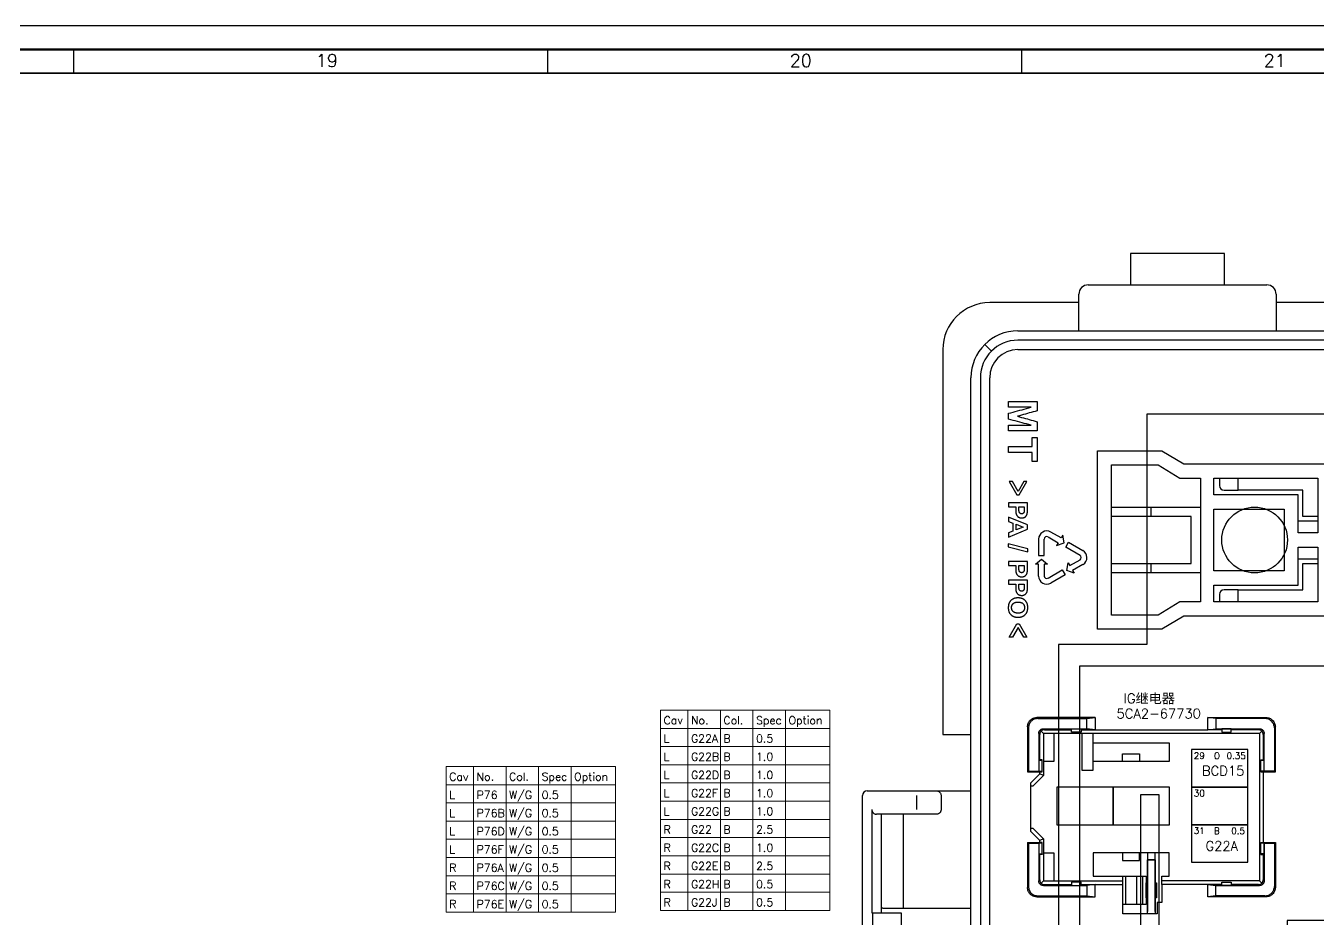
# Model space of a CAD drawing. Header units: millimetres. Extents: x 6 to 3615, y 6 to 858.
# Drawn here: x 1838 to 2113.9, y 666.7 to 857.5 of the extents above; entities that cross this region are included whole.
import ezdxf

# ---------------------------------------------------------------- set-up
doc = ezdxf.new("R2010")
doc.units = ezdxf.units.MM
doc.styles.add('Simplex_Style', font='simplex_.ttf')

msp = doc.modelspace()

# ---------------------------------------------------------------- linework, layer by layer
at = {"color": 0, "linetype": 'Continuous', "lineweight": 30, "flags": 128}
for points in [[(3615.15, 857.52), (1208.83, 857.52)], [(1848.27, 847.4), (1848.27, 852.46)], [(1949.46, 847.4), (1949.46, 852.46)], [(2050.65, 847.4), (2050.65, 852.46)], [(31.89, 847.4), (3610.09, 847.4)], [(3610.09, 847.43), (1234.13, 847.43)], [(3610.09, 847.43), (1234.13, 847.43)], [(2093.93, 802.21), (2093.93, 808.92), (2073.89, 808.92), (2073.89, 802.21)], [(2064.86, 802.21), (2102.96, 802.21)], [(2062.86, 798.4), (2043.82, 798.4)], [(2062.86, 792.39), (2062.86, 800.2)], [(2104.96, 800.2), (2104.96, 792.39)], [(2389.63, 798.4), (2104.96, 798.4)], [(2049.83, 792.39), (2484.85, 792.39)], [(2042.74, 789.45), (2044.16, 788.03)], [(2484.85, 790.38), (2049.83, 790.38)], [(2033.79, 788.38), (2033.79, 706.18), (2039.8, 706.18)], [(2049.83, 788.38), (2484.85, 788.38)], [(2039.8, 500.24), (2039.8, 782.36)], [(2041.81, 782.36), (2041.81, 500.17)], [(2043.82, 500.17), (2043.82, 782.36)], [(2047.84, 777.26), (2048.45, 777.26), (2049.06, 777.26), (2049.67, 777.26), (2050.28, 777.26), (2050.89, 777.26), (2051.5, 777.26), (2052.11, 777.26), (2052.72, 777.26), (2053.33, 777.26), (2053.94, 777.26)], [(2047.84, 776.05), (2047.84, 776.17), (2047.84, 776.29), (2047.84, 776.41), (2047.84, 776.53), (2047.84, 776.65), (2047.84, 776.78), (2047.84, 776.9), (2047.84, 777.02), (2047.84, 777.14), (2047.84, 777.26)], [(2052.64, 776.05), (2052.16, 776.05), (2051.68, 776.05), (2051.2, 776.05), (2050.72, 776.05), (2050.24, 776.05), (2049.76, 776.05), (2049.28, 776.05), (2048.8, 776.05), (2048.32, 776.05), (2047.84, 776.05)], [(2047.84, 774.77), (2048.32, 774.9), (2048.8, 775.03), (2049.28, 775.16), (2049.76, 775.28), (2050.24, 775.41), (2050.72, 775.54), (2051.2, 775.67), (2051.68, 775.79), (2052.16, 775.92), (2052.64, 776.05)], [(2053.94, 777.26), (2053.94, 777.07), (2053.94, 776.87), (2053.94, 776.67), (2053.94, 776.48), (2053.94, 776.28), (2053.94, 776.09), (2053.94, 775.89), (2053.94, 775.7), (2053.94, 775.51), (2053.94, 775.31)], [(2047.84, 773.52), (2047.84, 773.64), (2047.84, 773.77), (2047.84, 773.9), (2047.84, 774.02), (2047.84, 774.15), (2047.84, 774.27), (2047.84, 774.4), (2047.84, 774.52), (2047.84, 774.65), (2047.84, 774.77)], [(2052.64, 772.24), (2052.16, 772.37), (2051.68, 772.49), (2051.2, 772.62), (2050.72, 772.75), (2050.24, 772.88), (2049.76, 773.01), (2049.28, 773.14), (2048.8, 773.26), (2048.32, 773.39), (2047.84, 773.52)], [(2053.94, 775.31), (2053.52, 775.19), (2053.1, 775.08), (2052.69, 774.96), (2052.27, 774.84), (2051.86, 774.72), (2051.44, 774.61), (2051.03, 774.49), (2050.61, 774.37), (2050.2, 774.26), (2049.78, 774.14)], [(2049.78, 774.14), (2050.2, 774.02), (2050.61, 773.91), (2051.03, 773.79), (2051.44, 773.68), (2051.86, 773.56), (2052.27, 773.45), (2052.69, 773.33), (2053.1, 773.21), (2053.52, 773.1), (2053.94, 772.98)], [(2053.94, 772.98), (2053.94, 772.79), (2053.94, 772.59), (2053.94, 772.4), (2053.94, 772.2), (2053.94, 772.01), (2053.94, 771.81), (2053.94, 771.61), (2053.94, 771.42), (2053.94, 771.22), (2053.94, 771.03)], [(2058.48, 592.42), (2063.09, 592.42), (2063.09, 720.81), (2411.11, 720.81), (2411.11, 725.42), (2123.38, 725.42), (2123.38, 770.02), (2388.28, 770.02), (2388.28, 774.62), (2077.37, 774.62), (2077.37, 725.42), (2058.48, 725.42), (2058.48, 592.42)], [(2047.84, 772.24), (2048.32, 772.24), (2048.8, 772.24), (2049.28, 772.24), (2049.76, 772.24), (2050.24, 772.24), (2050.72, 772.24), (2051.2, 772.24), (2051.68, 772.24), (2052.16, 772.24), (2052.64, 772.24)], [(2047.84, 771.03), (2047.84, 771.15), (2047.84, 771.27), (2047.84, 771.39), (2047.84, 771.51), (2047.84, 771.63), (2047.84, 771.75), (2047.84, 771.88), (2047.84, 771.99), (2047.84, 772.12), (2047.84, 772.24)], [(2053.94, 771.03), (2053.33, 771.03), (2052.72, 771.03), (2052.11, 771.03), (2051.5, 771.03), (2050.89, 771.03), (2050.28, 771.03), (2049.67, 771.03), (2049.06, 771.03), (2048.45, 771.03), (2047.84, 771.03)], [(2047.84, 767.68), (2048.35, 767.68), (2048.85, 767.68), (2049.36, 767.68), (2049.87, 767.68), (2050.37, 767.68), (2050.88, 767.68), (2051.39, 767.68), (2051.89, 767.68), (2052.4, 767.68), (2052.91, 767.68)], [(2047.84, 766.38), (2047.84, 766.51), (2047.84, 766.64), (2047.84, 766.77), (2047.84, 766.9), (2047.84, 767.03), (2047.84, 767.16), (2047.84, 767.29), (2047.84, 767.42), (2047.84, 767.55), (2047.84, 767.68)], [(2052.91, 767.68), (2052.91, 767.87), (2052.91, 768.06), (2052.91, 768.26), (2052.91, 768.45), (2052.91, 768.64), (2052.91, 768.83), (2052.91, 769.02), (2052.91, 769.21), (2052.91, 769.4), (2052.91, 769.59)], [(2052.91, 769.59), (2053.01, 769.59), (2053.11, 769.59), (2053.21, 769.59), (2053.32, 769.59), (2053.42, 769.59), (2053.52, 769.59), (2053.63, 769.59), (2053.73, 769.59), (2053.83, 769.59), (2053.94, 769.59)], [(2053.94, 769.59), (2053.94, 769.08), (2053.94, 768.57), (2053.94, 768.06), (2053.94, 767.54), (2053.94, 767.03), (2053.94, 766.52), (2053.94, 766.01), (2053.94, 765.49), (2053.94, 764.98), (2053.94, 764.47)], [(2052.91, 766.38), (2052.4, 766.38), (2051.89, 766.38), (2051.39, 766.38), (2050.88, 766.38), (2050.37, 766.38), (2049.87, 766.38), (2049.36, 766.38), (2048.85, 766.38), (2048.35, 766.38), (2047.84, 766.38)], [(2052.91, 764.47), (2052.91, 764.66), (2052.91, 764.85), (2052.91, 765.04), (2052.91, 765.23), (2052.91, 765.42), (2052.91, 765.61), (2052.91, 765.8), (2052.91, 765.99), (2052.91, 766.18), (2052.91, 766.38)], [(2053.94, 764.47), (2053.83, 764.47), (2053.73, 764.47), (2053.63, 764.47), (2053.52, 764.47), (2053.42, 764.47), (2053.32, 764.47), (2053.21, 764.47), (2053.11, 764.47), (2053.01, 764.47), (2052.91, 764.47)], [(2080.59, 728.67), (2066.8, 728.67), (2066.8, 766.76), (2080.59, 766.76), (2085.27, 763.96), (2116.91, 763.96), (2116.91, 731.48), (2085.27, 731.48), (2080.59, 728.67)], [(2079.76, 731.68), (2069.8, 731.68), (2069.8, 763.76), (2079.76, 763.76), (2084.44, 760.95), (2088.85, 760.95), (2088.85, 734.49), (2084.44, 734.49), (2079.76, 731.68)], [(2047.96, 760.21), (2049.61, 757.34), (2050.11, 757.34), (2051.77, 760.21), (2051.08, 760.21), (2049.86, 758.1), (2048.65, 760.21), (2047.96, 760.21)], [(2091.65, 757.34), (2091.65, 760.95), (2113.91, 760.95), (2113.91, 749.22), (2109.7, 749.22), (2109.7, 757.34), (2091.65, 757.34)], [(2092.86, 760.95), (2092.86, 759.35)], [(2113.91, 752.73), (2110.7, 752.73), (2110.7, 758.34), (2096.87, 758.34), (2096.87, 760.95)], [(2093.86, 758.34), (2096.87, 758.34)], [(2051.87, 755.68), (2047.84, 755.68), (2047.84, 754.82), (2049.36, 754.82), (2049.36, 754.26)], [(2049.36, 754.26), (2049.36, 754.23), (2049.36, 754.2), (2049.36, 754.17), (2049.36, 754.15), (2049.36, 754.12), (2049.36, 754.09), (2049.36, 754.06), (2049.36, 754.03), (2049.37, 754), (2049.37, 753.97), (2049.37, 753.94), (2049.37, 753.91), (2049.37, 753.88), (2049.37, 753.85), (2049.37, 753.82), (2049.38, 753.79), (2049.38, 753.76), (2049.38, 753.73), (2049.38, 753.7), (2049.38, 753.67), (2049.39, 753.64), (2049.39, 753.61), (2049.39, 753.58), (2049.4, 753.55), (2049.4, 753.52), (2049.4, 753.49), (2049.41, 753.46), (2049.41, 753.43), (2049.42, 753.4), (2049.42, 753.37)], [(2049.42, 753.37), (2049.42, 753.36), (2049.43, 753.34), (2049.43, 753.33), (2049.43, 753.32), (2049.44, 753.3), (2049.44, 753.29), (2049.44, 753.28), (2049.45, 753.27), (2049.45, 753.26), (2049.46, 753.24), (2049.46, 753.23), (2049.46, 753.22), (2049.47, 753.21), (2049.47, 753.19), (2049.48, 753.18), (2049.48, 753.17), (2049.49, 753.16), (2049.49, 753.14), (2049.5, 753.13), (2049.5, 753.12), (2049.51, 753.1), (2049.52, 753.08), (2049.53, 753.06), (2049.54, 753.04), (2049.55, 753.02), (2049.57, 753), (2049.58, 752.98), (2049.59, 752.96), (2049.6, 752.94), (2049.61, 752.92)], [(2050.11, 753.67), (2050.1, 753.7), (2050.09, 753.73), (2050.09, 753.76), (2050.08, 753.78), (2050.08, 753.81), (2050.07, 753.84), (2050.07, 753.87), (2050.07, 753.9), (2050.06, 753.93), (2050.06, 753.96), (2050.06, 753.98), (2050.06, 754.01), (2050.05, 754.04), (2050.05, 754.07), (2050.05, 754.1), (2050.05, 754.13), (2050.05, 754.16), (2050.05, 754.19), (2050.05, 754.22), (2050.05, 754.24), (2050.05, 754.3), (2050.05, 754.36), (2050.05, 754.42), (2050.05, 754.48), (2050.05, 754.53), (2050.05, 754.59), (2050.05, 754.65), (2050.05, 754.71), (2050.05, 754.77), (2050.05, 754.82)], [(2050.05, 754.82), (2051.19, 754.82), (2051.19, 754.41)], [(2050.31, 753.4), (2050.28, 753.42), (2050.26, 753.45), (2050.23, 753.47), (2050.21, 753.49), (2050.19, 753.52), (2050.17, 753.55), (2050.15, 753.58), (2050.14, 753.61), (2050.12, 753.64), (2050.11, 753.67)], [(2051.16, 753.79), (2051.16, 753.76), (2051.15, 753.73), (2051.14, 753.71), (2051.14, 753.68), (2051.12, 753.65), (2051.11, 753.63), (2051.1, 753.6), (2051.09, 753.58), (2051.08, 753.55), (2051.06, 753.53), (2051.04, 753.51), (2051.02, 753.48), (2051.01, 753.46), (2050.98, 753.44), (2050.96, 753.42), (2050.94, 753.41), (2050.92, 753.39), (2050.9, 753.38), (2050.87, 753.36), (2050.85, 753.35), (2050.79, 753.33), (2050.74, 753.32), (2050.68, 753.31), (2050.63, 753.3), (2050.57, 753.3), (2050.52, 753.32), (2050.46, 753.33), (2050.41, 753.35), (2050.36, 753.37), (2050.31, 753.4)], [(2051.19, 754.41), (2051.19, 754.39), (2051.19, 754.36), (2051.19, 754.34), (2051.19, 754.32), (2051.19, 754.29), (2051.19, 754.27), (2051.19, 754.24), (2051.19, 754.22), (2051.19, 754.2), (2051.19, 754.17), (2051.19, 754.16), (2051.19, 754.14), (2051.19, 754.12), (2051.19, 754.1), (2051.18, 754.08), (2051.18, 754.06), (2051.18, 754.04), (2051.18, 754.02), (2051.18, 754), (2051.18, 753.98), (2051.18, 753.96), (2051.18, 753.94), (2051.18, 753.92), (2051.18, 753.9), (2051.17, 753.89), (2051.17, 753.86), (2051.17, 753.85), (2051.17, 753.83), (2051.17, 753.81), (2051.16, 753.79)], [(2051.81, 753.28), (2051.82, 753.31), (2051.82, 753.34), (2051.83, 753.37), (2051.83, 753.4), (2051.84, 753.43), (2051.84, 753.46), (2051.84, 753.49), (2051.85, 753.52), (2051.85, 753.55), (2051.85, 753.58), (2051.85, 753.61), (2051.85, 753.64), (2051.86, 753.67), (2051.86, 753.7), (2051.86, 753.73), (2051.86, 753.76), (2051.86, 753.79), (2051.86, 753.82), (2051.86, 753.85), (2051.86, 753.88), (2051.87, 753.94), (2051.87, 754), (2051.87, 754.06), (2051.87, 754.12), (2051.87, 754.18), (2051.87, 754.24), (2051.87, 754.3), (2051.87, 754.36), (2051.87, 754.42), (2051.87, 754.48), (2051.87, 754.6), (2051.87, 754.72), (2051.87, 754.84), (2051.87, 754.96), (2051.87, 755.08), (2051.87, 755.2), (2051.87, 755.32), (2051.87, 755.44), (2051.87, 755.56), (2051.87, 755.68)], [(2069.8, 754.73), (2088.85, 754.73)], [(2078.32, 752.73), (2078.32, 754.73)], [(2091.65, 741.1), (2091.65, 754.33), (2106.69, 754.33), (2106.69, 741.1), (2091.65, 741.1)], [(2047.84, 749.25), (2047.84, 748.31), (2051.87, 750.02), (2051.87, 750.93), (2047.84, 752.59), (2047.84, 751.67), (2048.76, 751.32), (2048.76, 749.62), (2047.84, 749.25)], [(2050.93, 750.48), (2049.44, 749.9), (2049.44, 751.06), (2050.93, 750.48)], [(2049.61, 752.92), (2049.64, 752.88), (2049.68, 752.84), (2049.71, 752.79), (2049.75, 752.76), (2049.79, 752.72), (2049.83, 752.68), (2049.87, 752.65), (2049.92, 752.62), (2049.96, 752.59), (2050.01, 752.56)], [(2050.01, 752.56), (2050.08, 752.53), (2050.14, 752.5), (2050.21, 752.47), (2050.29, 752.46), (2050.36, 752.44), (2050.43, 752.43), (2050.51, 752.42), (2050.58, 752.42), (2050.65, 752.42), (2050.73, 752.42), (2050.8, 752.43), (2050.88, 752.44), (2050.95, 752.45), (2051.02, 752.47), (2051.09, 752.49), (2051.16, 752.52), (2051.23, 752.55), (2051.29, 752.58), (2051.36, 752.62), (2051.42, 752.67)], [(2051.42, 752.67), (2051.47, 752.71), (2051.53, 752.77), (2051.58, 752.82), (2051.62, 752.88), (2051.66, 752.94), (2051.7, 753.01), (2051.74, 753.07), (2051.77, 753.14), (2051.79, 753.21), (2051.81, 753.28)], [(2069.8, 742.71), (2086.84, 742.71), (2086.84, 752.73), (2069.8, 752.73)], [(2113.91, 751.73), (2109.7, 751.73)], [(2054.26, 747.91), (2054.26, 744.4), (2055.46, 744.4), (2055.46, 747.91)], [(2056.26, 748.38), (2058.44, 747.11), (2058.1, 746.52), (2059.68, 747.1), (2059.39, 748.76), (2059.05, 748.16), (2056.86, 749.42)], [(2047.78, 746.86), (2047.78, 746.26), (2051.94, 745.19), (2051.94, 745.81), (2047.78, 746.86)], [(2063.1, 744.42), (2060.05, 746.18), (2060.66, 747.23), (2063.71, 745.47)], [(2091.65, 734.49), (2091.65, 738.1), (2109.7, 738.1), (2109.7, 746.21), (2113.91, 746.21), (2113.91, 734.49), (2091.65, 734.49)], [(2051.87, 743.11), (2047.84, 743.11), (2047.84, 742.25), (2049.36, 742.25), (2049.36, 741.69)], [(2051.81, 740.71), (2051.82, 740.74), (2051.82, 740.77), (2051.83, 740.8), (2051.83, 740.83), (2051.84, 740.86), (2051.84, 740.89), (2051.84, 740.92), (2051.85, 740.95), (2051.85, 740.98), (2051.85, 741.01), (2051.85, 741.04), (2051.85, 741.07), (2051.86, 741.1), (2051.86, 741.12), (2051.86, 741.16), (2051.86, 741.18), (2051.86, 741.22), (2051.86, 741.24), (2051.86, 741.28), (2051.86, 741.3), (2051.87, 741.37), (2051.87, 741.43), (2051.87, 741.49), (2051.87, 741.55), (2051.87, 741.61), (2051.87, 741.67), (2051.87, 741.73), (2051.87, 741.79), (2051.87, 741.85), (2051.87, 741.91), (2051.87, 742.03), (2051.87, 742.15), (2051.87, 742.27), (2051.87, 742.39), (2051.87, 742.51), (2051.87, 742.63), (2051.87, 742.75), (2051.87, 742.87), (2051.87, 742.99), (2051.87, 743.11)], [(2054.26, 740.02), (2054.26, 742.54), (2053.57, 742.54), (2054.86, 743.62), (2056.15, 742.54), (2055.46, 742.54), (2055.46, 740.02)], [(2063.71, 742.46), (2061.52, 741.2), (2061.86, 740.6), (2060.28, 741.18), (2060.58, 742.84), (2060.92, 742.24), (2063.1, 743.51)], [(2078.32, 740.7), (2078.32, 742.71)], [(2096.87, 734.49), (2096.87, 737.09), (2110.7, 737.09), (2110.7, 742.71), (2113.91, 742.71)], [(2109.7, 743.71), (2113.91, 743.71)], [(2049.36, 741.69), (2049.36, 741.66), (2049.36, 741.63), (2049.36, 741.6), (2049.36, 741.57), (2049.36, 741.54), (2049.36, 741.52), (2049.36, 741.49), (2049.36, 741.46), (2049.37, 741.43), (2049.37, 741.4), (2049.37, 741.37), (2049.37, 741.34), (2049.37, 741.31), (2049.37, 741.28), (2049.37, 741.25), (2049.38, 741.22), (2049.38, 741.19), (2049.38, 741.16), (2049.38, 741.13), (2049.38, 741.1), (2049.39, 741.07), (2049.39, 741.04), (2049.39, 741.01), (2049.4, 740.98), (2049.4, 740.95), (2049.4, 740.92), (2049.41, 740.89), (2049.41, 740.86), (2049.42, 740.83), (2049.42, 740.8)], [(2049.42, 740.8), (2049.42, 740.78), (2049.43, 740.77), (2049.43, 740.76), (2049.43, 740.75), (2049.44, 740.73), (2049.44, 740.72), (2049.44, 740.71), (2049.45, 740.7), (2049.45, 740.68), (2049.46, 740.67), (2049.46, 740.66), (2049.46, 740.65), (2049.47, 740.63), (2049.47, 740.62), (2049.48, 740.61), (2049.48, 740.6), (2049.49, 740.58), (2049.49, 740.57), (2049.5, 740.56), (2049.5, 740.55), (2049.51, 740.53), (2049.52, 740.51), (2049.53, 740.49), (2049.54, 740.47), (2049.55, 740.45), (2049.57, 740.43), (2049.58, 740.41), (2049.59, 740.39), (2049.6, 740.37), (2049.61, 740.35)], [(2049.61, 740.35), (2049.64, 740.31), (2049.68, 740.27), (2049.71, 740.22), (2049.75, 740.18), (2049.79, 740.15), (2049.83, 740.11), (2049.87, 740.08), (2049.92, 740.05), (2049.96, 740.02), (2050.01, 739.99)], [(2050.01, 739.99), (2050.08, 739.96), (2050.14, 739.93), (2050.21, 739.9), (2050.29, 739.88), (2050.36, 739.87), (2050.43, 739.86), (2050.51, 739.85), (2050.58, 739.85), (2050.65, 739.85), (2050.73, 739.85), (2050.8, 739.85), (2050.88, 739.86), (2050.95, 739.88), (2051.02, 739.9), (2051.09, 739.92), (2051.16, 739.94), (2051.23, 739.97), (2051.29, 740.01), (2051.36, 740.05), (2051.42, 740.09)], [(2050.11, 741.1), (2050.1, 741.13), (2050.09, 741.16), (2050.09, 741.18), (2050.08, 741.21), (2050.08, 741.24), (2050.07, 741.27), (2050.07, 741.3), (2050.07, 741.33), (2050.06, 741.35), (2050.06, 741.38), (2050.06, 741.41), (2050.06, 741.44), (2050.05, 741.47), (2050.05, 741.5), (2050.05, 741.53), (2050.05, 741.56), (2050.05, 741.59), (2050.05, 741.61), (2050.05, 741.64), (2050.05, 741.67), (2050.05, 741.73), (2050.05, 741.79), (2050.05, 741.85), (2050.05, 741.9), (2050.05, 741.96), (2050.05, 742.02), (2050.05, 742.08), (2050.05, 742.14), (2050.05, 742.19), (2050.05, 742.25)], [(2050.05, 742.25), (2051.19, 742.25), (2051.19, 741.84)], [(2050.31, 740.83), (2050.28, 740.85), (2050.26, 740.88), (2050.23, 740.9), (2050.21, 740.92), (2050.19, 740.95), (2050.17, 740.98), (2050.15, 741.01), (2050.14, 741.04), (2050.12, 741.07), (2050.11, 741.1)], [(2051.16, 741.22), (2051.16, 741.19), (2051.15, 741.16), (2051.14, 741.13), (2051.14, 741.11), (2051.12, 741.08), (2051.11, 741.05), (2051.1, 741.03), (2051.09, 741.01), (2051.08, 740.98), (2051.06, 740.96), (2051.04, 740.93), (2051.02, 740.91), (2051.01, 740.89), (2050.98, 740.87), (2050.96, 740.85), (2050.94, 740.84), (2050.92, 740.82), (2050.9, 740.8), (2050.87, 740.79), (2050.85, 740.78), (2050.79, 740.76), (2050.74, 740.74), (2050.68, 740.73), (2050.63, 740.73), (2050.57, 740.73), (2050.52, 740.74), (2050.46, 740.76), (2050.41, 740.78), (2050.36, 740.8), (2050.31, 740.83)], [(2051.19, 741.84), (2051.19, 741.81), (2051.19, 741.79), (2051.19, 741.77), (2051.19, 741.74), (2051.19, 741.72), (2051.19, 741.7), (2051.19, 741.67), (2051.19, 741.65), (2051.19, 741.63), (2051.19, 741.6), (2051.19, 741.58), (2051.19, 741.57), (2051.19, 741.54), (2051.19, 741.53), (2051.18, 741.51), (2051.18, 741.49), (2051.18, 741.47), (2051.18, 741.45), (2051.18, 741.43), (2051.18, 741.41), (2051.18, 741.39), (2051.18, 741.37), (2051.18, 741.35), (2051.18, 741.33), (2051.17, 741.31), (2051.17, 741.29), (2051.17, 741.27), (2051.17, 741.26), (2051.17, 741.23), (2051.16, 741.22)], [(2051.42, 740.09), (2051.47, 740.14), (2051.53, 740.2), (2051.58, 740.25), (2051.62, 740.31), (2051.66, 740.37), (2051.7, 740.43), (2051.74, 740.5), (2051.77, 740.57), (2051.79, 740.64), (2051.81, 740.71)], [(2056.26, 739.56), (2059.3, 741.32), (2059.91, 740.27), (2056.86, 738.51)], [(2088.85, 740.7), (2069.8, 740.7)], [(2051.87, 739.14), (2047.84, 739.14), (2047.84, 738.28), (2049.36, 738.28), (2049.36, 737.72)], [(2049.36, 737.72), (2049.36, 737.69), (2049.36, 737.66), (2049.36, 737.63), (2049.36, 737.6), (2049.36, 737.57), (2049.36, 737.54), (2049.36, 737.52), (2049.36, 737.48), (2049.37, 737.46), (2049.37, 737.43), (2049.37, 737.4), (2049.37, 737.37), (2049.37, 737.34), (2049.37, 737.31), (2049.37, 737.28), (2049.38, 737.25), (2049.38, 737.22), (2049.38, 737.19), (2049.38, 737.16), (2049.38, 737.12), (2049.39, 737.1), (2049.39, 737.07), (2049.39, 737.04), (2049.4, 737.01), (2049.4, 736.98), (2049.4, 736.95), (2049.41, 736.92), (2049.41, 736.89), (2049.42, 736.86), (2049.42, 736.83)], [(2049.42, 736.83), (2049.42, 736.81), (2049.43, 736.8), (2049.43, 736.79), (2049.43, 736.78), (2049.44, 736.76), (2049.44, 736.75), (2049.44, 736.74), (2049.45, 736.72), (2049.45, 736.71), (2049.46, 736.7), (2049.46, 736.69), (2049.46, 736.67), (2049.47, 736.66), (2049.47, 736.65), (2049.48, 736.64), (2049.48, 736.62), (2049.49, 736.61), (2049.49, 736.6), (2049.5, 736.59), (2049.5, 736.58), (2049.51, 736.56), (2049.52, 736.54), (2049.53, 736.52), (2049.54, 736.49), (2049.55, 736.48), (2049.57, 736.46), (2049.58, 736.44), (2049.59, 736.42), (2049.6, 736.4), (2049.61, 736.38)], [(2050.11, 737.13), (2050.1, 737.16), (2050.09, 737.18), (2050.09, 737.21), (2050.08, 737.24), (2050.08, 737.27), (2050.07, 737.3), (2050.07, 737.33), (2050.07, 737.35), (2050.06, 737.38), (2050.06, 737.41), (2050.06, 737.44), (2050.06, 737.47), (2050.05, 737.5), (2050.05, 737.53), (2050.05, 737.56), (2050.05, 737.59), (2050.05, 737.61), (2050.05, 737.64), (2050.05, 737.67), (2050.05, 737.7), (2050.05, 737.76), (2050.05, 737.82), (2050.05, 737.88), (2050.05, 737.93), (2050.05, 737.99), (2050.05, 738.05), (2050.05, 738.11), (2050.05, 738.16), (2050.05, 738.22), (2050.05, 738.28)], [(2050.05, 738.28), (2051.19, 738.28), (2051.19, 737.86)], [(2050.31, 736.86), (2050.28, 736.88), (2050.26, 736.9), (2050.23, 736.93), (2050.21, 736.95), (2050.19, 736.98), (2050.17, 737.01), (2050.15, 737.04), (2050.14, 737.07), (2050.12, 737.1), (2050.11, 737.13)], [(2051.16, 737.24), (2051.16, 737.22), (2051.15, 737.19), (2051.14, 737.16), (2051.14, 737.14), (2051.12, 737.11), (2051.11, 737.08), (2051.1, 737.06), (2051.09, 737.03), (2051.08, 737.01), (2051.06, 736.99), (2051.04, 736.96), (2051.02, 736.94), (2051.01, 736.92), (2050.98, 736.9), (2050.96, 736.88), (2050.94, 736.86), (2050.92, 736.85), (2050.9, 736.83), (2050.87, 736.82), (2050.85, 736.81), (2050.79, 736.79), (2050.74, 736.77), (2050.68, 736.76), (2050.63, 736.76), (2050.57, 736.76), (2050.52, 736.77), (2050.46, 736.78), (2050.41, 736.8), (2050.36, 736.83), (2050.31, 736.86)], [(2051.19, 737.86), (2051.19, 737.84), (2051.19, 737.82), (2051.19, 737.79), (2051.19, 737.77), (2051.19, 737.75), (2051.19, 737.72), (2051.19, 737.7), (2051.19, 737.68), (2051.19, 737.66), (2051.19, 737.63), (2051.19, 737.61), (2051.19, 737.59), (2051.19, 737.57), (2051.19, 737.55), (2051.18, 737.54), (2051.18, 737.52), (2051.18, 737.5), (2051.18, 737.48), (2051.18, 737.46), (2051.18, 737.44), (2051.18, 737.42), (2051.18, 737.4), (2051.18, 737.38), (2051.18, 737.36), (2051.17, 737.34), (2051.17, 737.32), (2051.17, 737.3), (2051.17, 737.28), (2051.17, 737.26), (2051.16, 737.24)], [(2051.81, 736.74), (2051.82, 736.77), (2051.82, 736.79), (2051.83, 736.83), (2051.83, 736.85), (2051.84, 736.89), (2051.84, 736.91), (2051.84, 736.95), (2051.85, 736.97), (2051.85, 737.01), (2051.85, 737.03), (2051.85, 737.07), (2051.85, 737.09), (2051.86, 737.12), (2051.86, 737.15), (2051.86, 737.18), (2051.86, 737.21), (2051.86, 737.24), (2051.86, 737.27), (2051.86, 737.3), (2051.86, 737.33), (2051.87, 737.4), (2051.87, 737.46), (2051.87, 737.52), (2051.87, 737.58), (2051.87, 737.64), (2051.87, 737.7), (2051.87, 737.76), (2051.87, 737.82), (2051.87, 737.88), (2051.87, 737.94), (2051.87, 738.06), (2051.87, 738.18), (2051.87, 738.3), (2051.87, 738.42), (2051.87, 738.54), (2051.87, 738.66), (2051.87, 738.78), (2051.87, 738.9), (2051.87, 739.02), (2051.87, 739.14)], [(2096.87, 737.09), (2093.86, 737.09)], [(2048.32, 734.78), (2048.27, 734.72), (2048.21, 734.66), (2048.16, 734.59), (2048.12, 734.53), (2048.07, 734.46), (2048.03, 734.39), (2047.99, 734.31), (2047.96, 734.24), (2047.93, 734.16), (2047.9, 734.09), (2047.88, 734.01), (2047.85, 733.93), (2047.83, 733.85), (2047.82, 733.77), (2047.8, 733.69), (2047.79, 733.6), (2047.79, 733.52), (2047.78, 733.44), (2047.78, 733.36), (2047.78, 733.28), (2047.78, 733.2), (2047.78, 733.11), (2047.78, 733.03), (2047.79, 732.95), (2047.8, 732.87), (2047.82, 732.79), (2047.83, 732.71), (2047.85, 732.63), (2047.87, 732.55), (2047.9, 732.47), (2047.93, 732.39), (2047.96, 732.32), (2047.99, 732.24), (2048.03, 732.17), (2048.07, 732.1), (2048.12, 732.03), (2048.16, 731.96), (2048.22, 731.9), (2048.27, 731.83), (2048.33, 731.77)], [(2050.86, 735.15), (2050.8, 735.18), (2050.74, 735.2), (2050.68, 735.22), (2050.61, 735.24), (2050.55, 735.26), (2050.48, 735.28), (2050.42, 735.29), (2050.35, 735.3), (2050.28, 735.32), (2050.22, 735.32), (2050.15, 735.33), (2050.08, 735.34), (2050.01, 735.34), (2049.95, 735.34), (2049.88, 735.35), (2049.81, 735.35), (2049.74, 735.34), (2049.67, 735.34), (2049.61, 735.34), (2049.54, 735.33), (2049.47, 735.32), (2049.41, 735.31), (2049.34, 735.3), (2049.27, 735.29), (2049.21, 735.27), (2049.14, 735.26), (2049.07, 735.24), (2049.01, 735.22), (2048.95, 735.19), (2048.88, 735.17), (2048.82, 735.14), (2048.76, 735.11), (2048.7, 735.08), (2048.64, 735.04), (2048.59, 735), (2048.53, 734.96), (2048.48, 734.92), (2048.42, 734.88), (2048.37, 734.83), (2048.32, 734.78)], [(2048.33, 731.77), (2048.38, 731.72), (2048.43, 731.67), (2048.49, 731.62), (2048.55, 731.58), (2048.61, 731.54), (2048.68, 731.49), (2048.74, 731.46), (2048.81, 731.42), (2048.87, 731.39), (2048.94, 731.36), (2049.01, 731.34), (2049.08, 731.32), (2049.15, 731.29), (2049.23, 731.28), (2049.3, 731.26), (2049.37, 731.25), (2049.45, 731.24), (2049.52, 731.23), (2049.59, 731.22), (2049.67, 731.22), (2049.74, 731.21), (2049.82, 731.21), (2049.89, 731.21), (2049.96, 731.21), (2050.03, 731.21), (2050.11, 731.22), (2050.18, 731.23), (2050.26, 731.23), (2050.33, 731.25), (2050.4, 731.26), (2050.48, 731.28), (2050.55, 731.29), (2050.62, 731.32), (2050.69, 731.34), (2050.76, 731.36), (2050.83, 731.39), (2050.9, 731.42), (2050.96, 731.46), (2051.03, 731.49), (2051.09, 731.53), (2051.15, 731.57), (2051.21, 731.62), (2051.27, 731.66), (2051.33, 731.71), (2051.38, 731.77), (2051.43, 731.82), (2051.48, 731.88), (2051.53, 731.93), (2051.57, 731.99), (2051.61, 732.05), (2051.65, 732.12), (2051.69, 732.18), (2051.72, 732.25), (2051.75, 732.32), (2051.78, 732.38), (2051.81, 732.45), (2051.83, 732.52), (2051.85, 732.59), (2051.87, 732.67), (2051.89, 732.74), (2051.9, 732.81), (2051.91, 732.88), (2051.92, 732.96), (2051.93, 733.03), (2051.93, 733.1), (2051.94, 733.18), (2051.94, 733.25), (2051.94, 733.33), (2051.94, 733.4), (2051.93, 733.48), (2051.93, 733.55), (2051.92, 733.62), (2051.91, 733.7), (2051.9, 733.77), (2051.89, 733.84), (2051.87, 733.92), (2051.85, 733.99), (2051.83, 734.06), (2051.81, 734.13), (2051.78, 734.2)], [(2048.82, 732.43), (2048.78, 732.47), (2048.75, 732.5), (2048.72, 732.54), (2048.68, 732.58), (2048.65, 732.62), (2048.63, 732.67), (2048.6, 732.71), (2048.58, 732.76), (2048.56, 732.81), (2048.54, 732.85), (2048.52, 732.9), (2048.51, 732.95), (2048.5, 733), (2048.49, 733.05), (2048.48, 733.1), (2048.48, 733.16), (2048.47, 733.21), (2048.47, 733.26), (2048.47, 733.31), (2048.47, 733.36), (2048.48, 733.41), (2048.48, 733.46), (2048.49, 733.52), (2048.5, 733.57), (2048.52, 733.61), (2048.53, 733.66), (2048.55, 733.71), (2048.57, 733.76), (2048.59, 733.81), (2048.61, 733.85), (2048.64, 733.9), (2048.67, 733.94), (2048.7, 733.98), (2048.73, 734.03), (2048.77, 734.07), (2048.8, 734.1), (2048.84, 734.14), (2048.88, 734.17), (2048.92, 734.2), (2048.96, 734.23), (2049, 734.26), (2049.05, 734.28), (2049.09, 734.31), (2049.14, 734.33), (2049.19, 734.35), (2049.24, 734.36), (2049.29, 734.38), (2049.34, 734.4), (2049.39, 734.41), (2049.43, 734.42), (2049.48, 734.43), (2049.54, 734.43), (2049.59, 734.44), (2049.64, 734.45), (2049.69, 734.45), (2049.74, 734.45), (2049.79, 734.46), (2049.84, 734.46), (2049.9, 734.46), (2049.95, 734.46), (2050, 734.45), (2050.05, 734.45), (2050.1, 734.45), (2050.15, 734.44), (2050.2, 734.43), (2050.25, 734.43), (2050.3, 734.42), (2050.35, 734.41), (2050.4, 734.4), (2050.45, 734.38), (2050.5, 734.36), (2050.55, 734.35), (2050.6, 734.33), (2050.65, 734.3), (2050.69, 734.28), (2050.74, 734.26), (2050.78, 734.23), (2050.82, 734.2), (2050.86, 734.17), (2050.9, 734.13), (2050.94, 734.09), (2050.97, 734.06), (2051.01, 734.02), (2051.04, 733.97), (2051.07, 733.93), (2051.09, 733.89), (2051.12, 733.84), (2051.14, 733.8), (2051.16, 733.75), (2051.18, 733.7), (2051.2, 733.65), (2051.21, 733.6), (2051.22, 733.55), (2051.23, 733.5), (2051.23, 733.45), (2051.24, 733.4), (2051.24, 733.35), (2051.24, 733.29), (2051.24, 733.24), (2051.24, 733.19), (2051.24, 733.14), (2051.23, 733.09), (2051.23, 733.04), (2051.22, 732.98), (2051.21, 732.93), (2051.19, 732.88), (2051.17, 732.84), (2051.16, 732.79), (2051.14, 732.74), (2051.11, 732.69), (2051.09, 732.65), (2051.06, 732.6), (2051.03, 732.56), (2051, 732.52), (2050.97, 732.48), (2050.93, 732.45), (2050.89, 732.41), (2050.85, 732.38), (2050.81, 732.34), (2050.77, 732.32), (2050.73, 732.29), (2050.68, 732.26), (2050.64, 732.24), (2050.59, 732.22), (2050.54, 732.2), (2050.49, 732.18), (2050.44, 732.17), (2050.39, 732.16), (2050.34, 732.14), (2050.29, 732.14), (2050.24, 732.12), (2050.19, 732.12), (2050.14, 732.11), (2050.09, 732.11), (2050.03, 732.1), (2049.98, 732.1), (2049.93, 732.1), (2049.88, 732.1), (2049.83, 732.1), (2049.78, 732.1), (2049.73, 732.1), (2049.67, 732.11), (2049.62, 732.11), (2049.57, 732.12), (2049.52, 732.12), (2049.47, 732.13), (2049.42, 732.14), (2049.37, 732.15), (2049.32, 732.16), (2049.27, 732.18), (2049.22, 732.19), (2049.17, 732.21), (2049.12, 732.23), (2049.08, 732.25), (2049.03, 732.28), (2048.99, 732.3), (2048.94, 732.33), (2048.9, 732.36), (2048.86, 732.39), (2048.82, 732.43)], [(2049.61, 736.38), (2049.64, 736.34), (2049.68, 736.29), (2049.71, 736.25), (2049.75, 736.21), (2049.79, 736.18), (2049.83, 736.14), (2049.87, 736.11), (2049.92, 736.08), (2049.96, 736.05), (2050.01, 736.02)], [(2050.01, 736.02), (2050.08, 735.98), (2050.14, 735.96), (2050.21, 735.93), (2050.29, 735.91), (2050.36, 735.9), (2050.43, 735.89), (2050.51, 735.88), (2050.58, 735.88), (2050.65, 735.88), (2050.73, 735.88), (2050.8, 735.88), (2050.88, 735.89), (2050.95, 735.91), (2051.02, 735.92), (2051.09, 735.95), (2051.16, 735.97), (2051.23, 736), (2051.29, 736.04), (2051.36, 736.08), (2051.42, 736.12)], [(2051.78, 734.2), (2051.76, 734.26), (2051.73, 734.33), (2051.69, 734.39), (2051.66, 734.44), (2051.62, 734.5), (2051.59, 734.55), (2051.54, 734.61), (2051.5, 734.66), (2051.46, 734.71), (2051.41, 734.76), (2051.36, 734.81), (2051.32, 734.85), (2051.26, 734.9), (2051.21, 734.94), (2051.16, 734.98), (2051.1, 735.02), (2051.04, 735.05), (2050.99, 735.09), (2050.93, 735.12), (2050.86, 735.15)], [(2051.42, 736.12), (2051.47, 736.17), (2051.53, 736.22), (2051.58, 736.28), (2051.62, 736.34), (2051.66, 736.4), (2051.7, 736.46), (2051.74, 736.53), (2051.77, 736.59), (2051.79, 736.66), (2051.81, 736.74)], [(2092.86, 736.09), (2092.86, 734.49)], [(2048.65, 726.93), (2047.96, 726.93), (2049.61, 729.79), (2050.11, 729.79), (2051.77, 726.93), (2051.08, 726.93), (2049.86, 729.03), (2048.65, 726.93)], [(2051.88, 707.79), (2051.89, 707.99), (2051.92, 708.18), (2051.97, 708.38), (2052.04, 708.56), (2052.12, 708.74), (2052.22, 708.91), (2052.34, 709.07), (2052.47, 709.21), (2052.61, 709.34), (2052.77, 709.46), (2052.94, 709.56), (2053.12, 709.65), (2053.3, 709.71), (2053.5, 709.76), (2053.69, 709.79), (2053.89, 709.8)], [(2054.1, 709.59), (2053.9, 709.58), (2053.71, 709.55), (2053.52, 709.5), (2053.33, 709.43), (2053.15, 709.35), (2052.98, 709.25), (2052.83, 709.13), (2052.68, 709), (2052.55, 708.86), (2052.43, 708.7), (2052.33, 708.53), (2052.24, 708.35), (2052.18, 708.17), (2052.13, 707.97), (2052.1, 707.78), (2052.09, 707.58)], [(2052.47, 709.21), (2052.68, 709)], [(2054.1, 709.59), (2064.56, 709.59), (2066.32, 709.8), (2053.89, 709.8)], [(2063.31, 707.19), (2066.32, 707.19), (2064.56, 707.4), (2064.56, 709.59)], [(2066.32, 709.8), (2066.32, 707.19), (2090.37, 707.19), (2090.37, 709.8)], [(2102.59, 709.59), (2092.13, 709.59), (2090.37, 709.8), (2102.8, 709.8)], [(2092.13, 709.59), (2092.13, 707.4), (2101.41, 707.4)], [(2104.6, 707.58), (2104.59, 707.78), (2104.56, 707.97), (2104.51, 708.17), (2104.45, 708.35), (2104.36, 708.53), (2104.26, 708.7), (2104.14, 708.86), (2104.01, 709), (2103.86, 709.13), (2103.71, 709.25), (2103.54, 709.35), (2103.36, 709.43), (2103.17, 709.5), (2102.98, 709.55), (2102.79, 709.58), (2102.59, 709.59)], [(2102.8, 709.8), (2103, 709.79), (2103.19, 709.76), (2103.39, 709.71), (2103.57, 709.65), (2103.75, 709.56), (2103.92, 709.46), (2104.08, 709.34), (2104.22, 709.21), (2104.35, 709.07), (2104.47, 708.91), (2104.57, 708.74), (2104.65, 708.56), (2104.72, 708.38), (2104.77, 708.18), (2104.8, 707.99), (2104.81, 707.79)], [(2104.22, 709.21), (2104.01, 709)], [(2051.88, 707.79), (2051.88, 698.17), (2054.49, 698.17)], [(2052.09, 707.58), (2052.09, 698.38), (2054.28, 698.38)], [(2054.28, 706.4), (2054.28, 706.5), (2054.3, 706.6), (2054.32, 706.69), (2054.35, 706.78), (2054.4, 706.87), (2054.45, 706.96), (2054.51, 707.04), (2054.57, 707.11), (2054.65, 707.17), (2054.72, 707.23), (2054.81, 707.28), (2054.9, 707.33), (2054.99, 707.36), (2055.09, 707.38), (2055.18, 707.4), (2055.28, 707.4)], [(2054.79, 706.9), (2054.72, 706.82), (2054.66, 706.74), (2054.61, 706.66), (2054.57, 706.57), (2054.53, 706.48), (2054.51, 706.39), (2054.49, 706.29), (2054.49, 706.19)], [(2101.4, 706.39), (2055.29, 706.39), (2054.79, 706.9), (2054.57, 707.11)], [(2055.49, 707.19), (2055.39, 707.19), (2055.3, 707.17), (2055.2, 707.15), (2055.11, 707.11), (2055.02, 707.07), (2054.93, 707.02), (2054.86, 706.96), (2054.79, 706.9)], [(2055.28, 707.4), (2064.56, 707.4)], [(2055.49, 707.19), (2061.3, 707.19)], [(2063.31, 706.69), (2061.3, 706.69), (2061.3, 707.39), (2063.31, 707.39), (2063.31, 706.69)], [(2093.38, 707.19), (2090.37, 707.19), (2092.13, 707.4)], [(2093.38, 707.39), (2093.38, 706.69), (2095.39, 706.69), (2095.39, 707.39), (2093.38, 707.39)], [(2101.2, 707.19), (2095.39, 707.19)], [(2101.9, 706.9), (2101.83, 706.96), (2101.76, 707.02), (2101.67, 707.07), (2101.58, 707.11), (2101.49, 707.15), (2101.39, 707.17), (2101.3, 707.19), (2101.2, 707.19)], [(2102.12, 707.11), (2101.9, 706.9), (2101.4, 706.39), (2101.4, 674.92), (2101.9, 674.41), (2102.12, 674.2)], [(2101.41, 707.4), (2101.51, 707.4), (2101.6, 707.38), (2101.7, 707.36), (2101.79, 707.33), (2101.88, 707.28), (2101.97, 707.23), (2102.04, 707.17), (2102.12, 707.11), (2102.18, 707.04), (2102.24, 706.96), (2102.29, 706.87), (2102.34, 706.78), (2102.37, 706.69), (2102.39, 706.6), (2102.41, 706.5), (2102.41, 706.4)], [(2102.2, 706.19), (2102.2, 706.29), (2102.18, 706.39), (2102.16, 706.48), (2102.12, 706.57), (2102.08, 706.66), (2102.03, 706.74), (2101.97, 706.82), (2101.9, 706.9)], [(2104.6, 707.58), (2104.6, 698.38), (2104.81, 698.17), (2104.81, 707.79)], [(2054.28, 706.4), (2054.28, 698.38), (2054.29, 698.37)], [(2054.29, 700.58), (2054.29, 698.37), (2054.99, 698.34), (2054.99, 700.78), (2054.49, 700.78), (2054.49, 706.19)], [(2055.29, 706.39), (2055.29, 697.45), (2054.49, 697.78), (2054.49, 698.17), (2054.99, 698.17), (2054.99, 698.34)], [(2057.49, 706.39), (2057.49, 700.43), (2055.29, 700.43)], [(2063.51, 706.39), (2063.51, 698.57), (2065.92, 698.57), (2065.92, 706.39)], [(2065.92, 704.39), (2082.15, 704.39), (2082.15, 700.43), (2065.92, 700.43)], [(2102.2, 706.19), (2102.2, 700.78), (2102.4, 700.58), (2101.7, 700.61), (2101.7, 700.78), (2102.2, 700.78)], [(2104.6, 698.38), (2102.41, 698.38), (2102.41, 706.4)], [(2072.18, 700.43), (2072.18, 702.03), (2075.79, 702.03), (2075.79, 700.43)], [(2052.09, 698.38), (2051.88, 698.17)], [(2054.99, 700.61), (2054.29, 700.58), (2054.49, 700.78)], [(2102.4, 698.37), (2101.7, 698.34), (2101.7, 700.61)], [(2101.7, 698.34), (2101.7, 698.17), (2102.2, 698.17), (2104.81, 698.17)], [(2102.2, 698.17), (2102.2, 683.14), (2104.81, 683.14), (2104.6, 682.92), (2102.41, 682.92), (2102.4, 682.93), (2101.7, 682.97), (2101.7, 683.14), (2102.2, 683.14)], [(2102.41, 698.38), (2102.4, 698.37), (2102.4, 700.58)], [(2052.58, 686.14), (2053.01, 686.14), (2055.29, 683.86), (2054.49, 683.52), (2052.58, 685.43), (2052.58, 695.88), (2054.49, 697.78)], [(2055.29, 697.45), (2053.01, 695.16), (2052.58, 695.16)], [(2016.65, 631.01), (2016.65, 693.15)], [(2017.65, 694.15), (2039.8, 694.15)], [(2028.28, 690.15), (2028.28, 693.15)], [(2032.41, 694.15), (2032.51, 694.15), (2032.6, 694.14), (2032.7, 694.11), (2032.79, 694.08), (2032.88, 694.04), (2032.97, 693.99), (2033.05, 693.93), (2033.12, 693.86), (2033.19, 693.79), (2033.24, 693.71), (2033.3, 693.62), (2033.34, 693.54), (2033.37, 693.44), (2033.4, 693.35), (2033.41, 693.25), (2033.42, 693.15)], [(2033.42, 693.15), (2033.42, 690.15)], [(2076.02, 693.32), (2076.02, 654.11), (2111.36, 654.11), (2111.36, 662.44), (2195.88, 662.44), (2195.88, 666.45), (2107.35, 666.45), (2107.35, 659.29), (2080.03, 659.29), (2080.03, 693.32), (2076.02, 693.32)], [(2018.66, 690.15), (2018.66, 690.05), (2018.67, 689.95), (2018.7, 689.85), (2018.73, 689.76), (2018.77, 689.67), (2018.83, 689.59), (2018.88, 689.51), (2018.95, 689.44), (2019.02, 689.37), (2019.1, 689.31), (2019.18, 689.26), (2019.28, 689.22), (2019.37, 689.18), (2019.46, 689.16), (2019.56, 689.15), (2019.66, 689.14)], [(2018.66, 690.15), (2018.66, 668.09), (2024.87, 668.09), (2024.87, 656.07), (2018.83, 656.07), (2018.83, 668.09)], [(2033.42, 690.15), (2033.41, 690.05), (2033.4, 689.96), (2033.38, 689.87), (2033.35, 689.78), (2033.31, 689.7), (2033.27, 689.62), (2033.21, 689.54), (2033.15, 689.47), (2033.09, 689.4), (2033.02, 689.35), (2032.94, 689.29), (2032.86, 689.25), (2032.77, 689.21), (2032.68, 689.18), (2032.59, 689.16), (2032.5, 689.15), (2032.41, 689.14)], [(2032.41, 689.14), (2019.66, 689.14)], [(2020.66, 689.14), (2020.66, 668.09)], [(2025.39, 669.1), (2025.39, 689.14)], [(2051.88, 683.14), (2051.88, 673.51)], [(2054.99, 682.97), (2054.29, 682.93), (2054.28, 682.92), (2052.09, 682.92), (2051.88, 683.14), (2054.49, 683.14)], [(2052.09, 682.92), (2052.09, 673.72)], [(2054.28, 682.92), (2054.28, 674.91)], [(2054.29, 682.93), (2054.29, 680.73), (2054.99, 680.7), (2054.99, 683.14), (2054.49, 683.14), (2054.49, 683.52)], [(2055.29, 683.86), (2055.29, 674.92), (2072.23, 674.92)], [(2102.4, 680.73), (2101.7, 680.7), (2101.7, 682.97)], [(2101.7, 680.7), (2101.7, 680.52), (2102.2, 680.53), (2102.4, 680.73), (2102.4, 682.93)], [(2102.41, 682.92), (2102.41, 674.91)], [(2104.6, 682.92), (2104.6, 673.72)], [(2104.81, 683.14), (2104.81, 673.51)], [(2054.99, 680.7), (2054.99, 680.52), (2054.49, 680.53), (2054.29, 680.73)], [(2054.49, 675.12), (2054.49, 680.53)], [(2055.29, 680.88), (2057.49, 680.88), (2057.49, 674.92)], [(2101.4, 674.92), (2080.55, 674.92), (2080.55, 675.92), (2082.15, 675.92), (2082.15, 680.88), (2065.92, 680.88), (2065.92, 675.92), (2077.24, 675.92), (2077.24, 674.52), (2077.54, 674.52)], [(2072.18, 680.88), (2072.18, 679.28), (2075.79, 679.28), (2075.79, 680.88)], [(2077.54, 680.88), (2077.54, 677.42), (2077.54, 679.43)], [(2079.15, 679.43), (2079.15, 677.42), (2079.15, 679.43), (2077.54, 679.43), (2079.15, 679.43), (2079.15, 680.88)], [(2102.2, 680.53), (2102.2, 675.12)], [(2077.54, 667.9), (2077.54, 677.42), (2077.54, 668.4)], [(2079.15, 668.4), (2079.15, 677.42), (2079.15, 667.9)], [(2053.89, 671.51), (2053.69, 671.52), (2053.5, 671.55), (2053.3, 671.59), (2053.12, 671.66), (2052.94, 671.74), (2052.77, 671.85), (2052.61, 671.96), (2052.47, 672.1), (2052.34, 672.24), (2052.22, 672.4), (2052.12, 672.57), (2052.04, 672.74), (2051.97, 672.93), (2051.92, 673.12), (2051.89, 673.32), (2051.88, 673.51)], [(2052.09, 673.72), (2052.1, 673.53), (2052.13, 673.33), (2052.18, 673.14), (2052.24, 672.96), (2052.33, 672.78), (2052.43, 672.61), (2052.55, 672.45), (2052.68, 672.3), (2052.83, 672.17), (2052.98, 672.05), (2053.15, 671.96), (2053.33, 671.87), (2053.52, 671.8), (2053.71, 671.76), (2053.9, 671.73), (2054.1, 671.72)], [(2055.28, 673.9), (2055.18, 673.91), (2055.09, 673.92), (2054.99, 673.95), (2054.9, 673.98), (2054.81, 674.02), (2054.72, 674.07), (2054.65, 674.13), (2054.57, 674.2), (2054.51, 674.27), (2054.45, 674.35), (2054.4, 674.43), (2054.35, 674.52), (2054.32, 674.61), (2054.3, 674.71), (2054.28, 674.81), (2054.28, 674.91)], [(2054.49, 675.12), (2054.49, 675.02), (2054.51, 674.92), (2054.53, 674.83), (2054.57, 674.73), (2054.61, 674.65), (2054.66, 674.56), (2054.72, 674.48), (2054.79, 674.41)], [(2054.57, 674.2), (2054.79, 674.41), (2055.29, 674.92)], [(2054.79, 674.41), (2054.86, 674.34), (2054.93, 674.28), (2055.02, 674.23), (2055.11, 674.19), (2055.2, 674.16), (2055.3, 674.13), (2055.39, 674.12), (2055.49, 674.11)], [(2055.28, 673.9), (2064.56, 673.9)], [(2055.49, 674.11), (2061.3, 674.11)], [(2061.3, 674.61), (2061.3, 673.91), (2063.31, 673.91), (2063.31, 674.61), (2061.3, 674.61)], [(2063.31, 674.11), (2066.32, 674.11), (2064.56, 673.9), (2064.56, 671.72), (2066.32, 671.51), (2066.32, 674.11), (2072.23, 674.11)], [(2080.55, 674.11), (2080.55, 670.3), (2079.55, 670.3), (2079.55, 667.9), (2072.23, 667.9), (2072.23, 675.92)], [(2075.24, 669.9), (2072.87, 669.9), (2072.87, 675.92)], [(2076.49, 669.9), (2075.24, 669.9), (2075.24, 675.92)], [(2077.24, 671.31), (2077.24, 669.9), (2076.49, 669.9), (2076.49, 675.92)], [(2077.54, 671.31), (2077.24, 671.31), (2077.24, 674.52)], [(2079.15, 674.52), (2079.45, 674.52), (2079.45, 671.31), (2079.15, 671.31)], [(2102.8, 671.51), (2090.37, 671.51), (2090.37, 674.11), (2080.55, 674.11), (2080.55, 674.92)], [(2093.38, 674.11), (2090.37, 674.11), (2092.13, 673.9), (2101.41, 673.9)], [(2102.59, 671.72), (2092.13, 671.72), (2092.13, 673.9)], [(2093.38, 673.91), (2093.38, 674.61), (2095.39, 674.61), (2095.39, 673.91), (2093.38, 673.91)], [(2101.2, 674.11), (2095.39, 674.11)], [(2101.2, 674.11), (2101.3, 674.12), (2101.39, 674.13), (2101.49, 674.16), (2101.58, 674.19), (2101.67, 674.23), (2101.76, 674.28), (2101.83, 674.34), (2101.9, 674.41)], [(2102.41, 674.91), (2102.41, 674.81), (2102.39, 674.71), (2102.37, 674.61), (2102.34, 674.52), (2102.29, 674.43), (2102.24, 674.35), (2102.18, 674.27), (2102.12, 674.2), (2102.04, 674.13), (2101.97, 674.07), (2101.88, 674.02), (2101.79, 673.98), (2101.7, 673.95), (2101.6, 673.92), (2101.51, 673.91), (2101.41, 673.9)], [(2101.9, 674.41), (2101.97, 674.48), (2102.03, 674.56), (2102.08, 674.65), (2102.12, 674.73), (2102.16, 674.83), (2102.18, 674.92), (2102.2, 675.02), (2102.2, 675.12)], [(2102.59, 671.72), (2102.79, 671.73), (2102.98, 671.76), (2103.17, 671.8), (2103.36, 671.87), (2103.54, 671.96), (2103.71, 672.05), (2103.86, 672.17), (2104.01, 672.3), (2104.14, 672.45), (2104.26, 672.61), (2104.36, 672.78), (2104.45, 672.96), (2104.51, 673.14), (2104.56, 673.33), (2104.59, 673.53), (2104.6, 673.72)], [(2104.81, 673.51), (2104.8, 673.32), (2104.77, 673.12), (2104.72, 672.93), (2104.65, 672.74), (2104.57, 672.57), (2104.47, 672.4), (2104.35, 672.24), (2104.22, 672.1), (2104.08, 671.96), (2103.92, 671.85), (2103.75, 671.74), (2103.57, 671.66), (2103.39, 671.59), (2103.19, 671.55), (2103, 671.52), (2102.8, 671.51)], [(2052.47, 672.1), (2052.68, 672.3)], [(2053.89, 671.51), (2066.32, 671.51)], [(2054.1, 671.72), (2064.56, 671.72)], [(2092.13, 671.72), (2090.37, 671.51)], [(2104.01, 672.3), (2104.22, 672.1)], [(2020.98, 669.1), (2020.92, 669.1), (2020.87, 669.1), (2020.82, 669.1), (2020.78, 669.1), (2020.74, 669.1), (2020.71, 669.1), (2020.69, 669.1), (2020.67, 669.1), (2020.66, 669.1), (2020.66, 669.1)], [(2020.98, 669.1), (2039.8, 669.1)], [(2072.87, 669.9), (2072.23, 669.9)]]:
    msp.add_lwpolyline(points, dxfattribs=at)
at = {"color": 0, "linetype": 'Continuous', "lineweight": 70, "flags": 128}
msp.add_lwpolyline([(3610.09, 852.46), (26.83, 852.46)], dxfattribs=at)
at = {"color": 0, "linetype": 'Continuous', "lineweight": 13, "flags": 128}
for points in [[(1973.53, 711.38), (2009.65, 711.38)], [(1973.53, 711.38), (1973.53, 668.61)], [(1973.53, 711.38), (2009.65, 711.38)], [(1979.36, 711.38), (1979.36, 668.61)], [(1986.31, 711.38), (1986.31, 668.61)], [(1993.26, 711.38), (1993.26, 668.61)], [(2000.2, 711.38), (2000.2, 668.61)], [(2009.65, 711.38), (2009.65, 668.61)], [(1973.53, 707.49), (2009.65, 707.49)], [(1973.53, 703.6), (2009.65, 703.6)], [(1927.75, 699.34), (1963.87, 699.34)], [(1927.75, 699.34), (1927.75, 668.23)], [(1927.75, 699.34), (1963.87, 699.34)], [(1933.59, 699.34), (1933.59, 668.23)], [(1940.53, 699.34), (1940.53, 668.23)], [(1947.48, 699.34), (1947.48, 668.23)], [(1954.42, 699.34), (1954.42, 668.23)], [(1963.87, 699.34), (1963.87, 668.23)], [(1973.53, 699.71), (2009.65, 699.71)], [(1927.75, 695.45), (1963.87, 695.45)], [(1973.53, 695.82), (2009.65, 695.82)], [(1927.75, 691.56), (1963.87, 691.56)], [(1973.53, 691.93), (2009.65, 691.93)], [(1927.75, 687.67), (1963.87, 687.67)], [(1973.53, 688.05), (2009.65, 688.05)], [(1927.75, 683.79), (1963.87, 683.79)], [(1973.53, 684.16), (2009.65, 684.16)], [(1927.75, 679.9), (1963.87, 679.9)], [(1973.53, 680.27), (2009.65, 680.27)], [(1973.53, 676.38), (2009.65, 676.38)], [(1927.75, 676.01), (1963.87, 676.01)], [(1927.75, 672.12), (1963.87, 672.12)], [(1973.53, 672.49), (2009.65, 672.49)], [(1927.75, 668.23), (1963.87, 668.23)], [(1973.53, 668.61), (2009.65, 668.61)]]:
    msp.add_lwpolyline(points, dxfattribs=at)
at = {"color": 0, "linetype": 'Continuous', "lineweight": 30, "flags": 128}
for points in [[(2086.9, 694.92), (2098.92, 694.92), (2098.92, 702.94), (2086.9, 702.94), (2086.9, 694.92)], [(2058.17, 686.9), (2070.2, 686.9), (2070.2, 694.92), (2058.17, 694.92), (2058.17, 686.9)], [(2070.2, 686.9), (2082.23, 686.9), (2082.23, 694.92), (2070.2, 694.92), (2070.2, 686.9)], [(2086.9, 686.9), (2098.92, 686.9), (2098.92, 694.92), (2086.9, 694.92), (2086.9, 686.9)], [(2086.9, 678.88), (2098.92, 678.88), (2098.92, 686.9), (2086.9, 686.9), (2086.9, 678.88)]]:
    msp.add_lwpolyline(points, close=True, dxfattribs=at)
at = {"color": 0, "linetype": 'Continuous', "lineweight": 30}
msp.add_circle((2100.38, 747.72), 7.02, dxfattribs=at)
msp.add_circle((2100.38, 747.72), 7.02, dxfattribs=at)
msp.add_circle((2100.38, 747.72), 7.02, dxfattribs=at)
for centre, radius, start, end in [((2064.86, 800.2), 2.01, 90, -180), ((2102.96, 800.2), 2.01, 0, 90), ((2043.82, 788.38), 10.02, 90, -180), ((2049.83, 782.36), 10.02, 90, -180), ((2049.83, 782.36), 8.02, 90, -180), ((2049.83, 782.36), 6.01, 90, -180), ((2093.86, 759.35), 1, -180, -90), ((2055.99, 747.91), 1.74, 60, -180), ((2055.99, 747.91), 0.529, 60, -180), ((2062.84, 743.97), 1.74, -59, 61), ((2062.84, 743.97), 0.529, -60, 60), ((2055.99, 740.02), 1.74, -180, -60), ((2055.99, 740.02), 0.529, -180, -60), ((2093.86, 736.09), 1, 90, -180), ((2017.65, 693.15), 1, 90, -180)]:
    msp.add_arc(centre, radius, start, end, dxfattribs=at)

# ---------------------------------------------------------------- texts
at = {"color": 0, "linetype": 'Continuous', "style": 'Simplex_Style'}
for s, height, p in [('19', 2.733, (1899.93, 848.73)), ('20', 2.733, (2001.12, 848.73)), ('21', 2.733, (2102.32, 848.73)), ('IG继电器', 2.051, (2072.41, 712.86)), ('Cav', 1.709, (1974.18, 708.35)), ('No.', 1.709, (1980.02, 708.35)), ('Col.', 1.709, (1986.96, 708.35)), ('Spec', 1.709, (1993.91, 708.35)), ('Option', 1.709, (2000.85, 708.35)), ('5CA2-67730', 2.051, (2070.89, 709.61)), ('L', 1.71, (1974.18, 704.46)), ('G22A', 1.709, (1980.02, 704.46)), ('B', 1.71, (1986.96, 704.46)), ('0.5', 1.709, (1993.91, 704.46)), ('L', 1.71, (1974.18, 700.57)), ('G22B', 1.709, (1980.02, 700.57)), ('B', 1.71, (1986.96, 700.57)), ('1.0', 1.709, (1993.91, 700.57)), ('29', 1.367, (2087.39, 700.98)), ('O', 1.37, (2091.69, 700.95)), ('0.35', 1.367, (2094.39, 700.95)), ('L', 1.71, (1974.18, 696.68)), ('G22D', 1.709, (1980.02, 696.68)), ('B', 1.71, (1986.96, 696.68)), ('1.0', 1.709, (1993.91, 696.68)), ('BCD15', 2.051, (2089.14, 697.4)), ('Cav', 1.709, (1928.4, 696.31)), ('No.', 1.709, (1934.24, 696.31)), ('Col.', 1.709, (1941.18, 696.31)), ('Spec', 1.709, (1948.13, 696.31)), ('Option', 1.709, (1955.07, 696.31)), ('L', 1.71, (1928.4, 692.42)), ('P76', 1.709, (1934.24, 692.42)), ('W/G', 1.709, (1941.18, 692.42)), ('0.5', 1.709, (1948.13, 692.42)), ('L', 1.71, (1974.18, 692.79)), ('G22F', 1.709, (1980.02, 692.79)), ('B', 1.71, (1986.96, 692.79)), ('1.0', 1.709, (1993.91, 692.79)), ('30', 1.367, (2087.4, 692.96)), ('L', 1.71, (1928.4, 688.53)), ('P76B', 1.709, (1934.24, 688.53)), ('W/G', 1.709, (1941.18, 688.53)), ('0.5', 1.709, (1948.13, 688.53)), ('L', 1.71, (1974.18, 688.91)), ('G22G', 1.709, (1980.02, 688.91)), ('B', 1.71, (1986.96, 688.91)), ('1.0', 1.709, (1993.91, 688.91)), ('L', 1.71, (1928.4, 684.65)), ('P76D', 1.709, (1934.24, 684.65)), ('W/G', 1.709, (1941.18, 684.65)), ('0.5', 1.709, (1948.13, 684.65)), ('R', 1.71, (1974.18, 685.02)), ('G22', 1.709, (1980.02, 685.02)), ('B', 1.71, (1986.96, 685.02)), ('2.5', 1.709, (1993.91, 685.02)), ('31', 1.367, (2087.39, 684.95)), ('B', 1.37, (2091.69, 684.91)), ('0.5', 1.367, (2095.39, 684.91)), ('L', 1.71, (1928.4, 680.76)), ('P76F', 1.709, (1934.24, 680.76)), ('W/G', 1.709, (1941.18, 680.76)), ('0.5', 1.709, (1948.13, 680.76)), ('R', 1.71, (1974.18, 681.13)), ('G22C', 1.709, (1980.02, 681.13)), ('B', 1.71, (1986.96, 681.13)), ('1.0', 1.709, (1993.91, 681.13)), ('G22A', 2.051, (2089.89, 681.36)), ('W/G', 1.709, (1941.18, 676.87)), ('R', 1.71, (1974.18, 677.24)), ('G22E', 1.709, (1980.02, 677.24)), ('B', 1.71, (1986.96, 677.24)), ('2.5', 1.709, (1993.91, 677.24)), ('R', 1.71, (1928.4, 676.87)), ('P76A', 1.709, (1934.24, 676.87)), ('0.5', 1.709, (1948.13, 676.87)), ('R', 1.71, (1928.4, 672.98)), ('P76C', 1.709, (1934.24, 672.98)), ('W/G', 1.709, (1941.18, 672.98)), ('0.5', 1.709, (1948.13, 672.98)), ('R', 1.71, (1974.18, 673.35)), ('G22H', 1.709, (1980.02, 673.35)), ('B', 1.71, (1986.96, 673.35)), ('0.5', 1.709, (1993.91, 673.35)), ('R', 1.71, (1928.4, 669.09)), ('P76E', 1.709, (1934.24, 669.09)), ('W/G', 1.709, (1941.18, 669.09)), ('0.5', 1.709, (1948.13, 669.09)), ('R', 1.71, (1974.18, 669.47)), ('G22J', 1.709, (1980.02, 669.47)), ('B', 1.71, (1986.96, 669.47)), ('0.5', 1.709, (1993.91, 669.47))]:
    msp.add_text(s, height=height, dxfattribs=at).set_placement(p)

doc.saveas('drawing.dxf')
